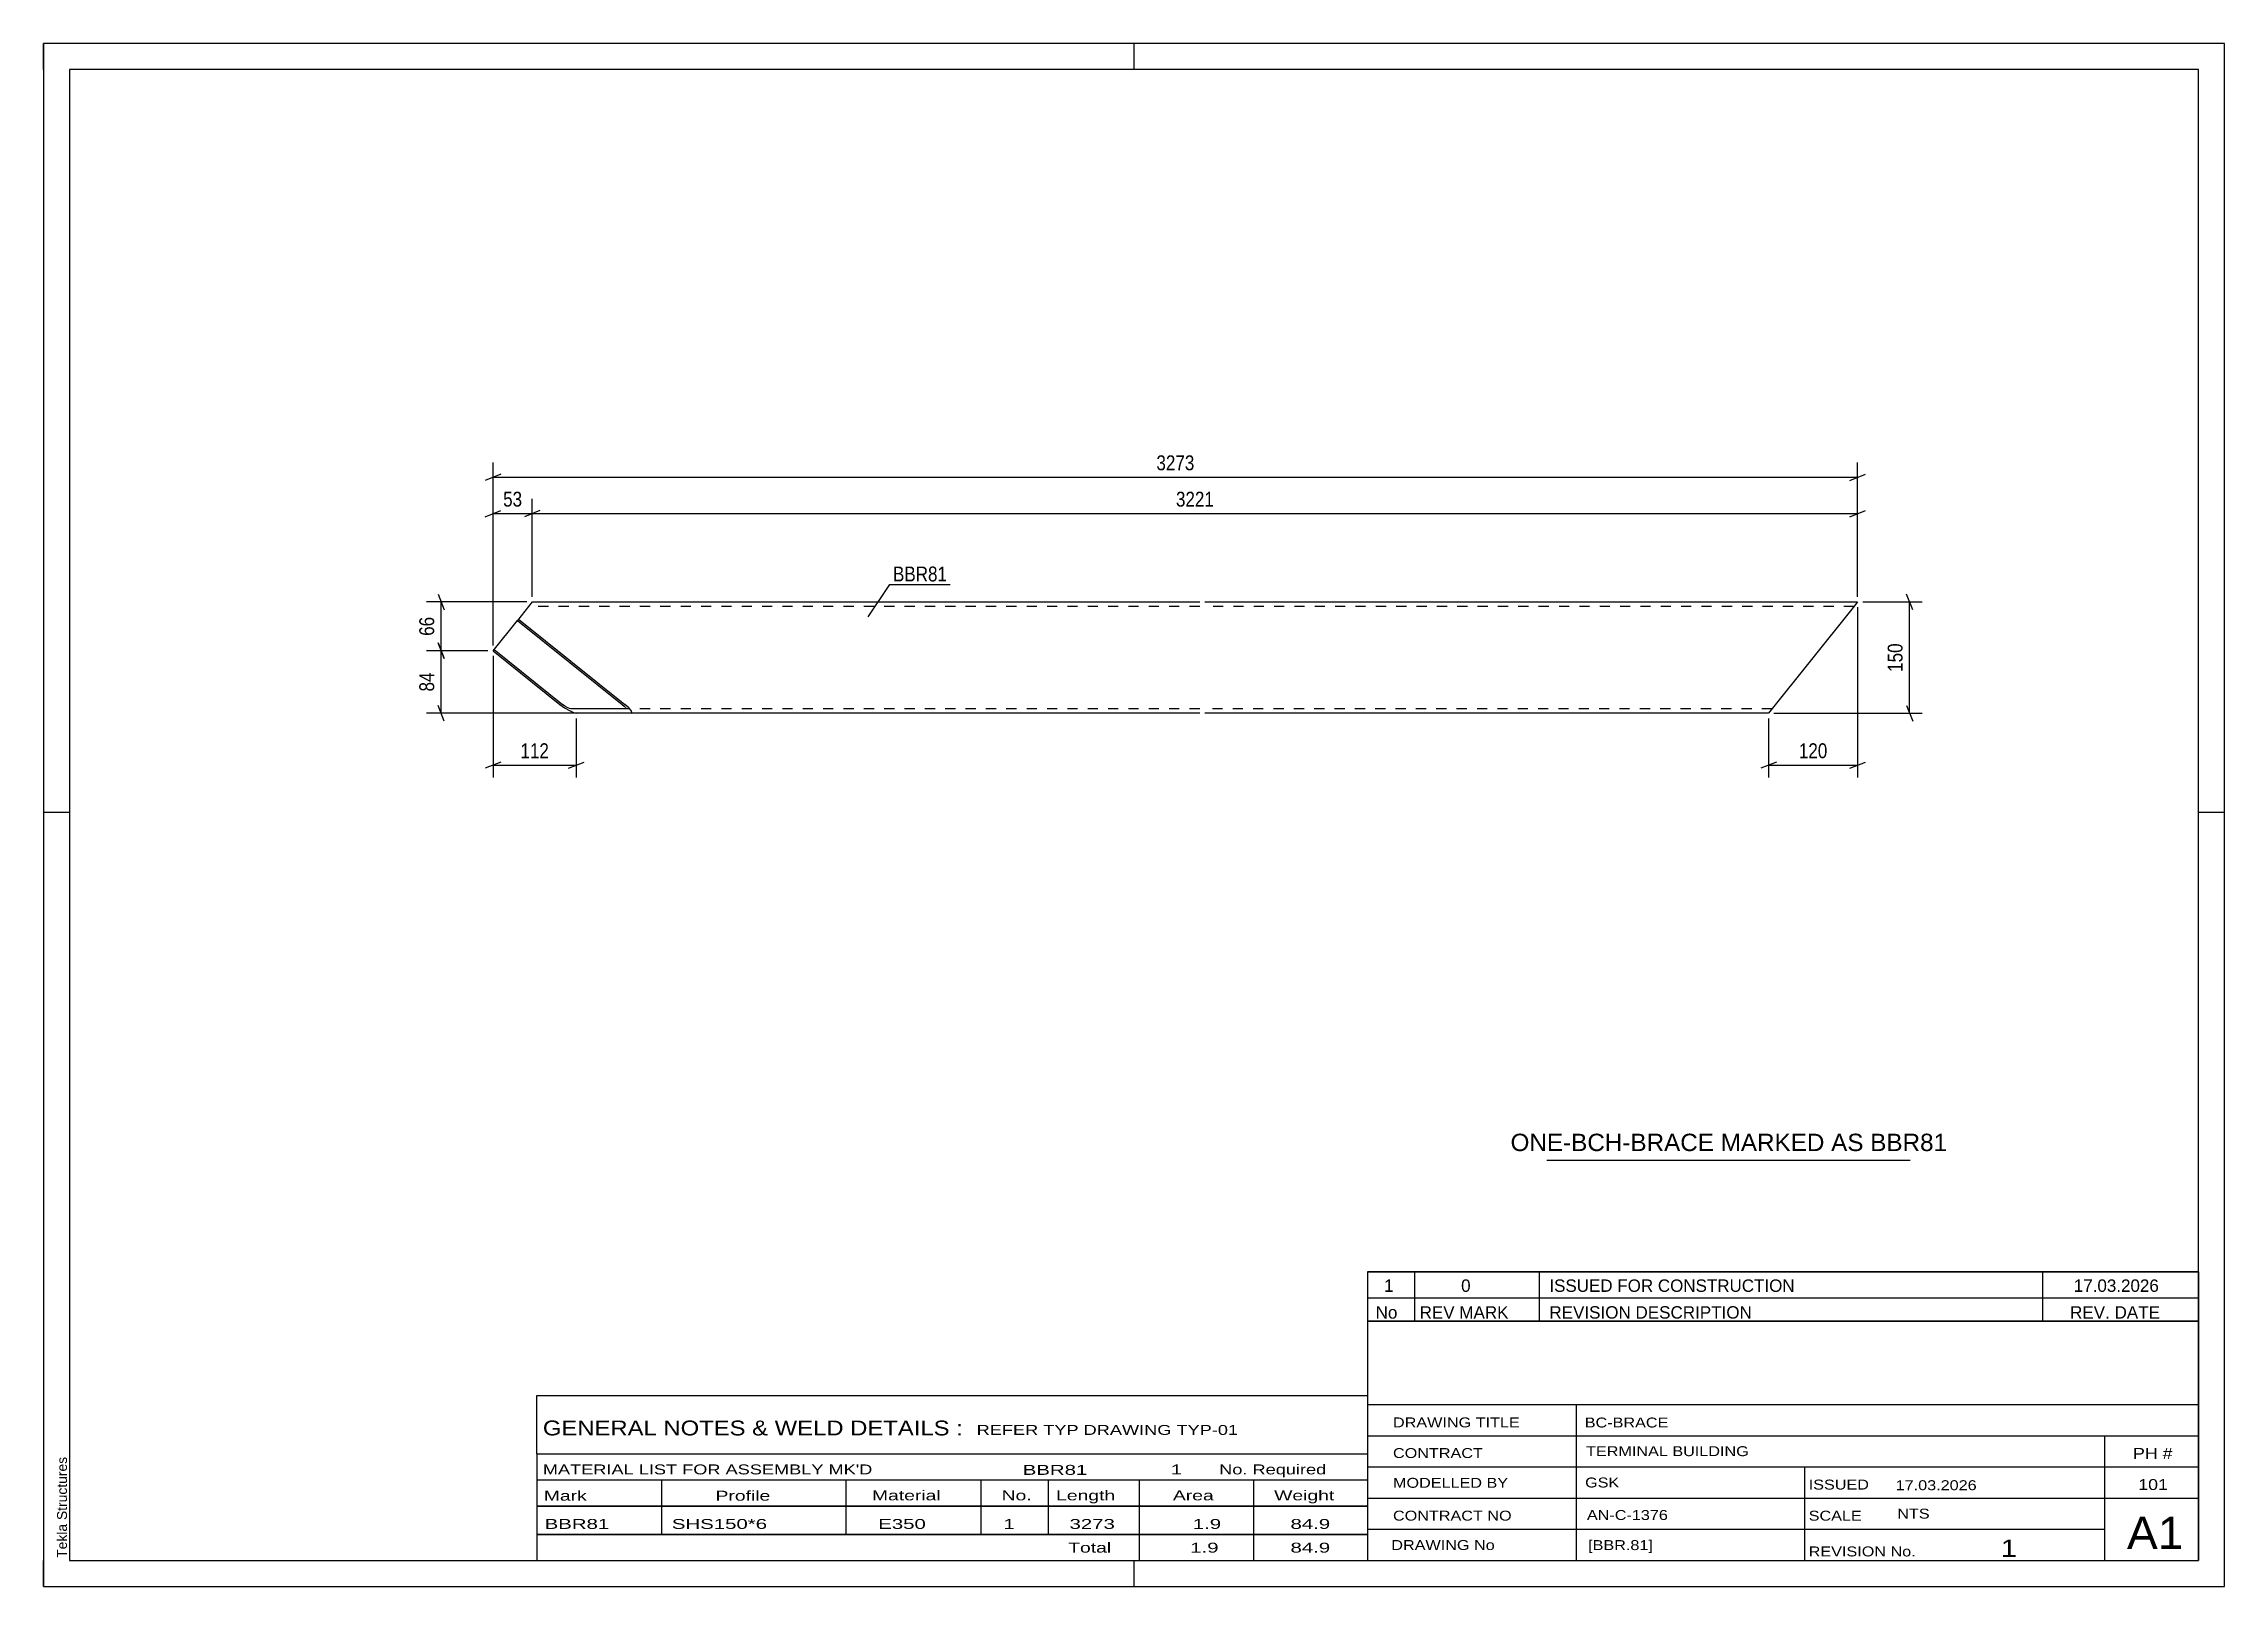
# Model space of a CAD drawing. Header units: millimetres. Extents: x 0 to 420, y 0 to 297.
import ezdxf

# ---------------------------------------------------------------- set-up
doc = ezdxf.new("R2010")
doc.units = ezdxf.units.MM
doc.linetypes.add('DXK_LINE_DOT2', pattern=[3.9198, 1.9599, -1.9599])
doc.styles.add('Arial', font='ARIAL.TTF', dxfattribs={"height": 0.2})
doc.styles.add('Arial Narrow', font='ARIALN.TTF', dxfattribs={"height": 0.2})

# ---------------------------------------------------------------- blocks, each defined once
blk = doc.blocks.new('Unknown-580637547-1162')
at = {"color": 5, "linetype": 'Continuous'}
for p, q in [((420, 297), (0, 297)), ((0, 297), (0, 0)), ((0, 292), (0, 297)), ((210, 292), (210, 297)), ((420, 0), (420, 297)), ((415, 292), (5, 292)), ((5, 292), (5, 5)), ((415, 5), (415, 292)), ((5, 149), (0, 149)), ((420, 149), (415, 149)), ((0, 0), (0, 5)), ((5, 5), (415, 5)), ((210, 0), (210, 5)), ((0, 0), (420, 0))]:
    blk.add_line(p, q, dxfattribs=at)
at = {"color": 174, "linetype": 'Continuous', "style": 'Arial'}
blk.add_text('Tekla Structures', height=1.9102, rotation=90, dxfattribs=at).set_placement((4.5, 5.5))
blk = doc.blocks.new('Part-580637547-1961 - 1955')
at = {"color": 2, "linetype": 'Continuous'}
for p, q in [((94.09, 189.52), (91.25, 185.97)), ((94.09, 189.52), (222.65, 189.52)), ((223.65, 189.52), (349.37, 189.52)), ((349.37, 189.52), (348.53, 188.46)), ((86.57, 180.12), (91.25, 185.97)), ((91.25, 185.97), (111.43, 169.8)), ((91.44, 186.21), (111.93, 169.8)), ((348.53, 188.46), (332.22, 168.09)), ((86.57, 180.12), (99.45, 169.8)), ((86.76, 180.37), (99.95, 169.8)), ((99.45, 169.8), (100.35, 169.15)), ((100.4, 169.48), (99.95, 169.8)), ((100.35, 169.15), (101.26, 168.59)), ((100.86, 169.2), (100.4, 169.48)), ((101.25, 169.01), (100.86, 169.2)), ((101.52, 168.95), (101.25, 169.01)), ((101.26, 168.59), (102.05, 168.22)), ((112.01, 168.95), (101.52, 168.95)), ((102.05, 168.22), (102.59, 168.09)), ((222.65, 168.09), (102.59, 168.09)), ((111.43, 169.8), (111.81, 169.48)), ((111.81, 169.48), (112.04, 169.2)), ((112.68, 169.15), (111.93, 169.8)), ((112.11, 169.01), (112.01, 168.95)), ((112.04, 169.2), (112.11, 169.01)), ((113.15, 168.59), (112.68, 169.15)), ((113.08, 168.09), (113.29, 168.22)), ((113.29, 168.22), (113.15, 168.59)), ((332.22, 168.09), (223.65, 168.09))]:
    blk.add_line(p, q, dxfattribs=at)
at = {"color": 7, "linetype": 'DXK_LINE_DOT2'}
for p, q in [((222.65, 188.66), (93.41, 188.66)), ((348.69, 188.66), (223.65, 188.66)), ((222.65, 168.95), (112.01, 168.95)), ((332.9, 168.95), (223.65, 168.95))]:
    blk.add_line(p, q, dxfattribs=at)
blk = doc.blocks.new('StraightDimension-580637547-2001 - 1955')
at = {"color": 7, "linetype": 'Continuous'}
for p, q in [((75.97, 181.62), (77.17, 178.62)), ((85.57, 180.12), (73.72, 180.12)), ((76.57, 168.09), (76.57, 180.12)), ((113.07, 168.09), (73.72, 168.09)), ((77.17, 166.59), (75.97, 169.59))]:
    blk.add_line(p, q, dxfattribs=at)
at = {"color": 0}
blk.add_wipeout([(75.82, 176.53), (71.62, 176.53), (71.62, 171.68), (75.82, 171.68)], dxfattribs=at)
at = {"color": 3, "style": 'Arial Narrow'}
blk.add_text('84', height=2.863, rotation=90.0002, dxfattribs=at).set_placement((75.22, 172.28))
blk = doc.blocks.new('StraightDimension-580637547-2000 - 1955')
at = {"color": 7, "linetype": 'Continuous'}
for p, q in [((93.09, 189.52), (73.72, 189.52)), ((75.97, 191.02), (77.17, 188.02)), ((76.57, 180.12), (76.57, 189.52)), ((77.17, 178.62), (75.97, 181.62)), ((85.57, 180.12), (73.72, 180.12))]:
    blk.add_line(p, q, dxfattribs=at)
at = {"color": 0}
blk.add_wipeout([(75.82, 187.25), (71.62, 187.25), (71.62, 182.39), (75.82, 182.39)], dxfattribs=at)
at = {"color": 3, "style": 'Arial Narrow'}
blk.add_text('66', height=2.863, rotation=90.0002, dxfattribs=at).set_placement((75.22, 182.99))
blk = doc.blocks.new('StraightDimension-580637547-2013 - 1955')
at = {"color": 7, "linetype": 'Continuous'}
for p, q in [((350.37, 189.52), (361.77, 189.52)), ((359.97, 188.02), (358.77, 191.02)), ((359.37, 168.09), (359.37, 189.52)), ((333.22, 168.09), (361.77, 168.09)), ((358.77, 169.59), (359.97, 166.59))]:
    blk.add_line(p, q, dxfattribs=at)
at = {"color": 0}
blk.add_wipeout([(358.62, 182.15), (354.42, 182.15), (354.42, 175.46), (358.62, 175.46)], dxfattribs=at)
at = {"color": 3, "style": 'Arial Narrow'}
blk.add_text('150', height=2.863, rotation=90.0002, dxfattribs=at).set_placement((358.02, 176.06))
blk = doc.blocks.new('StraightDimension-580637547-2020 - 1955')
at = {"color": 7, "linetype": 'Continuous'}
for p, q in [((95.59, 207.12), (92.59, 205.92)), ((94.09, 190.52), (94.09, 209.37)), ((94.09, 206.52), (349.37, 206.52)), ((347.87, 205.92), (350.87, 207.12)), ((349.37, 190.52), (349.37, 209.37))]:
    blk.add_line(p, q, dxfattribs=at)
at = {"color": 0}
blk.add_wipeout([(225.99, 207.27), (225.99, 211.47), (217.48, 211.47), (217.48, 207.27)], dxfattribs=at)
at = {"color": 3, "style": 'Arial Narrow'}
blk.add_text('3221', height=2.863, dxfattribs=at).set_placement((218.08, 207.87))
blk = doc.blocks.new('StraightDimension-580637547-2021 - 1955')
at = {"color": 7, "linetype": 'Continuous'}
for p, q in [((85.07, 205.92), (88.07, 207.12)), ((86.57, 181.12), (86.57, 209.37)), ((86.57, 206.52), (94.09, 206.52)), ((95.59, 207.12), (92.59, 205.92)), ((94.09, 190.52), (94.09, 209.37))]:
    blk.add_line(p, q, dxfattribs=at)
at = {"color": 0}
blk.add_wipeout([(92.76, 207.27), (92.76, 211.47), (87.9, 211.47), (87.9, 207.27)], dxfattribs=at)
at = {"color": 3, "style": 'Arial Narrow'}
blk.add_text('53', height=2.863, dxfattribs=at).set_placement((88.5, 207.87))
blk = doc.blocks.new('StraightDimension-580637547-2029 - 1955')
at = {"color": 7, "linetype": 'Continuous'}
for p, q in [((349.37, 188.52), (349.37, 155.69)), ((332.22, 167.09), (332.22, 155.69)), ((333.72, 158.69), (330.72, 157.49)), ((332.22, 158.09), (349.37, 158.09)), ((347.87, 157.49), (350.87, 158.69))]:
    blk.add_line(p, q, dxfattribs=at)
at = {"color": 0}
blk.add_wipeout([(344.14, 158.84), (344.14, 163.04), (337.45, 163.04), (337.45, 158.84)], dxfattribs=at)
at = {"color": 3, "style": 'Arial Narrow'}
blk.add_text('120', height=2.863, dxfattribs=at).set_placement((338.05, 159.44))
blk = doc.blocks.new('StraightDimension-580637547-2038 - 1955')
at = {"color": 7, "linetype": 'Continuous'}
for p, q in [((86.57, 181.12), (86.57, 216.37)), ((349.37, 190.52), (349.37, 216.37)), ((88.07, 214.12), (85.07, 212.92)), ((86.57, 213.52), (349.37, 213.52)), ((347.87, 212.92), (350.87, 214.12))]:
    blk.add_line(p, q, dxfattribs=at)
at = {"color": 0}
blk.add_wipeout([(222.23, 214.27), (222.23, 218.47), (213.72, 218.47), (213.72, 214.27)], dxfattribs=at)
at = {"color": 3, "style": 'Arial Narrow'}
blk.add_text('3273', height=2.863, dxfattribs=at).set_placement((214.32, 214.87))
blk = doc.blocks.new('StraightDimension-580637547-2272 - 1955')
at = {"color": 7, "linetype": 'Continuous'}
for p, q in [((86.57, 179.12), (86.57, 155.69)), ((102.59, 167.09), (102.59, 155.69)), ((88.07, 158.69), (85.07, 157.49)), ((86.57, 158.09), (102.59, 158.09)), ((101.09, 157.49), (104.09, 158.69))]:
    blk.add_line(p, q, dxfattribs=at)
at = {"color": 0}
blk.add_wipeout([(97.92, 158.84), (97.92, 163.04), (91.24, 163.04), (91.24, 158.84)], dxfattribs=at)
at = {"color": 3, "style": 'Arial Narrow'}
blk.add_text('112', height=2.863, dxfattribs=at).set_placement((91.84, 159.44))
blk = doc.blocks.new('Unknown-580637547-2425')
at = {"color": 7, "linetype": 'Continuous'}
for p, q in [((255, 51.05), (255, 5)), ((255, 51.05), (415, 51.05)), ((415, 51), (415, 5)), ((255, 35), (415, 35)), ((295.14, 35), (295.14, 5)), ((255, 29), (415, 29)), ((397, 5.05), (397, 29.05)), ((255, 23), (415, 23)), ((339.14, 23), (339.14, 5)), ((255, 17), (415, 17)), ((255, 11), (397, 11)), ((255, 5), (415, 5))]:
    blk.add_line(p, q, dxfattribs=at)
at = {"color": 7, "style": 'Arial Narrow'}
for s, height, width, p in [('DRAWING TITLE', 1.9089, 1.425378, (259.88, 30.61)), ('BC-BRACE', 1.909, 1.425378, (296.81, 30.59)), ('CONTRACT', 1.909, 1.425378, (259.88, 24.71)), ('TERMINAL BUILDING', 1.9089, 1.425378, (297.06, 25.07)), ('MODELLED BY', 1.9089, 1.425378, (259.88, 18.98)), ('GSK', 1.909, 1.425378, (296.88, 19.04)), ('ISSUED', 1.909, 1.425378, (339.94, 18.64)), ('17.03.2026', 1.909, 1.425378, (356.69, 18.52)), ('CONTRACT NO', 1.9089, 1.425378, (259.88, 12.66)), ('AN-C-1376', 1.909, 1.425378, (297.23, 12.78)), ('SCALE', 1.909, 1.425378, (339.94, 12.65)), ('A1', 6.204, 1.25, (401.24, 7.2)), ('DRAWING No', 1.909, 1.425378, (259.56, 7)), ('[BBR.81]', 1.909, 1.425378, (297.46, 6.99)), ('1', 3.34, 1.5, (376.91, 5.68)), ('REVISION No.', 1.9089, 1.425378, (339.94, 5.77))]:
    blk.add_text(s, height=height, dxfattribs=dict(at, width=width)).set_placement(p)
at = {"color": 7, "linetype": 'Continuous', "style": 'Arial Narrow'}
for s, height, width, p in [('PH #', 2.1, 1.42538, (402.4, 24.55)), ('101', 2.1, 1.42538, (403.41, 18.55)), ('NTS', 1.909, 1.425378, (357, 13.05))]:
    blk.add_text(s, height=height, dxfattribs=dict(at, width=width)).set_placement(p)
blk = doc.blocks.new('Unknown-580637547-2426')
at = {"color": 7, "linetype": 'Continuous'}
for p, q in [((255, 60.55), (415, 60.55)), ((415, 60.55), (255, 60.55)), ((255, 60.55), (255, 55.55)), ((264, 60.55), (264, 55.55)), ((288, 60.55), (288, 55.55)), ((385, 60.55), (385, 55.55)), ((415, 60.55), (415, 55.55)), ((255, 55.55), (415, 55.55)), ((255, 55.55), (255, 51.05)), ((255, 55.55), (415, 55.55)), ((264, 55.55), (264, 51.05)), ((288, 55.55), (288, 51.05)), ((385, 55.55), (385, 51.05)), ((415, 55.55), (415, 51.05)), ((415, 51.05), (255, 51.05))]:
    blk.add_line(p, q, dxfattribs=at)
at = {"color": 7, "linetype": 'Continuous', "style": 'Arial Narrow'}
for s, height, width, p in [('1', 2.39, 1.196471, (258.16, 56.7)), ('0', 2.39, 1.196471, (273, 56.7)), ('ISSUED FOR CONSTRUCTION', 2.3861, 1.196471, (290, 56.7)), ('17.03.2026', 2.386, 1.196471, (391, 56.7)), ('No', 2.386, 1.2, (256.54, 51.55)), ('REV MARK', 2.386, 1.2, (265, 51.55)), ('REVISION DESCRIPTION', 2.3861, 1.2, (290, 51.55)), ('REV. DATE', 2.386, 1.2, (390.28, 51.55))]:
    blk.add_text(s, height=height, dxfattribs=dict(at, width=width)).set_placement(p)
blk = doc.blocks.new('Unknown-580637547-2427')
at = {"color": 7, "linetype": 'Continuous'}
for p, q in [((95, 36.75), (255, 36.75)), ((95, 25.5), (95, 36.75)), ((255, 36.75), (255, 25.5)), ((95, 25.5), (255, 25.5)), ((95, 25.5), (95, 20.5)), ((255, 25.5), (255, 20.5)), ((95, 20.5), (255, 20.5)), ((95, 20.5), (95, 15.5)), ((119, 20.5), (119, 15.5)), ((154.5, 20.5), (154.5, 15.5)), ((180.5, 20.5), (180.5, 15.5)), ((193.5, 20.5), (193.5, 15.5)), ((211, 20.5), (211, 15.5)), ((233, 20.5), (233, 15.5)), ((255, 20.5), (255, 15.5)), ((95, 15.5), (255, 15.5)), ((95, 15.45), (95, 10.05)), ((95, 15.45), (255, 15.45)), ((119, 15.5), (119, 10)), ((154.5, 15.5), (154.5, 10)), ((180.5, 15.5), (180.5, 10)), ((193.5, 15.5), (193.5, 10)), ((211, 15.5), (211, 10)), ((233, 15.5), (233, 10)), ((255, 15.45), (255, 10.05)), ((95, 10.05), (255, 10.05)), ((95, 10), (255, 10)), ((95, 10), (95, 5)), ((211, 10), (211, 5)), ((233, 10), (233, 5)), ((255, 10), (255, 5)), ((95, 5), (255, 5))]:
    blk.add_line(p, q, dxfattribs=at)
at = {"color": 7, "style": 'Arial Narrow'}
for s, height, width, p in [('GENERAL NOTES & WELD DETAILS :', 2.8633, 1.4, (96.15, 29.06)), ('REFER TYP DRAWING TYP-01', 1.9089, 1.6, (179.7, 29.16)), ("MATERIAL LIST FOR ASSEMBLY MK'D", 1.9089, 1.6, (96.15, 21.56)), ('BBR81', 1.909, 1.794707, (188.57, 21.47)), ('1', 1.91, 1.794707, (217.08, 21.56)), ('No. Required', 1.9089, 1.6, (226.41, 21.56)), ('Mark', 1.909, 1.7, (96.34, 16.5)), ('Profile', 1.909, 1.7, (129.41, 16.5)), ('Material', 1.909, 1.7, (159.54, 16.56)), ('No.', 1.909, 1.7, (184.5, 16.56)), ('Length', 1.909, 1.7, (195, 16.56)), ('Area', 1.909, 1.7, (217.5, 16.56)), ('Weight', 1.909, 1.7, (237, 16.56))]:
    blk.add_text(s, height=height, dxfattribs=dict(at, width=width)).set_placement(p)
at = {"color": 7, "linetype": 'Continuous', "style": 'Arial Narrow'}
for s, height, width, p in [('BBR81', 1.909, 1.794707, (96.5, 11.06)), ('SHS150*6', 1.909, 1.794707, (121, 11.06)), ('E350', 1.909, 1.794707, (160.74, 11.06)), ('1', 1.91, 1.794707, (184.86, 11.06)), ('3273', 1.909, 1.794707, (197.58, 11.06)), ('1.9', 1.909, 1.794707, (221.32, 11.06)), ('84.9', 1.909, 1.794707, (240.14, 11.06)), ('Total', 1.909, 1.7, (197.33, 6.5)), ('1.9', 1.909, 1.794707, (220.83, 6.5)), ('84.9', 1.909, 1.794707, (240.14, 6.5))]:
    blk.add_text(s, height=height, dxfattribs=dict(at, width=width)).set_placement(p)
blk = doc.blocks.new('Unknown-580637547-2428')
at = {"color": 7, "linetype": 'Continuous'}
blk.add_line((289.5, 82.05), (359.5, 82.05), dxfattribs=at)
at = {"color": 7, "style": 'Arial'}
blk.add_text('ONE-BCH-BRACE MARKED AS BBR81', height=3.3428, dxfattribs=at).set_placement((282.52, 83.8))
blk = doc.blocks.new('Mark-580637547-1992 - 1955')
at = {"color": 0}
blk.add_wipeout([(174, 193.47), (174, 196.47), (163.59, 196.47), (163.59, 193.47)], dxfattribs=at)
blk.add_wipeout([(174, 193.47), (174, 196.47), (163.59, 196.47), (163.59, 193.47)], dxfattribs=at)
at = {"color": 30, "linetype": 'Continuous'}
for p, q in [((158.78, 186.68), (162.99, 192.87)), ((162.99, 192.87), (174.6, 192.87))]:
    blk.add_line(p, q, dxfattribs=at)
at = {"color": 3, "style": 'Arial Narrow'}
blk.add_text('BBR81', height=2.863, dxfattribs=at).set_placement((163.59, 193.47))

msp = doc.modelspace()

# ---------------------------------------------------------------- block references
for name in ['Unknown-580637547-1162', 'Part-580637547-1961 - 1955', 'Unknown-580637547-2428', 'Unknown-580637547-2426', 'Unknown-580637547-2425', 'Unknown-580637547-2427']:
    msp.add_blockref(name, (0, 0))

# ---------------------------------------------------------------- next in the draw order: block references
for name in ['StraightDimension-580637547-2013 - 1955', 'StraightDimension-580637547-2001 - 1955']:
    msp.add_blockref(name, (0, 0))

# ---------------------------------------------------------------- next in the draw order: block references
msp.add_blockref('StraightDimension-580637547-2000 - 1955', (0, 0))

# ---------------------------------------------------------------- next in the draw order: block references
msp.add_blockref('StraightDimension-580637547-2020 - 1955', (0, 0))

# ---------------------------------------------------------------- next in the draw order: block references
for name in ['StraightDimension-580637547-2021 - 1955', 'StraightDimension-580637547-2029 - 1955']:
    msp.add_blockref(name, (0, 0))

# ---------------------------------------------------------------- next in the draw order: block references
msp.add_blockref('StraightDimension-580637547-2038 - 1955', (0, 0))

# ---------------------------------------------------------------- next in the draw order: block references
for name in ['Mark-580637547-1992 - 1955', 'StraightDimension-580637547-2272 - 1955']:
    msp.add_blockref(name, (0, 0))

doc.saveas('drawing.dxf')
